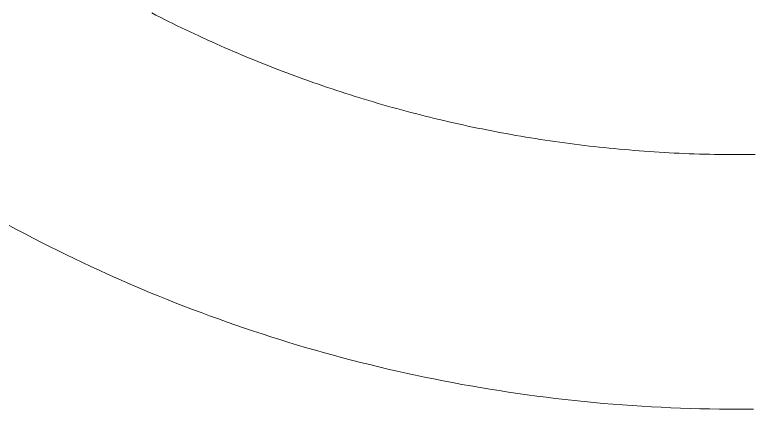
# Model space of a CAD drawing. Header units: millimetres. Extents: x 144517 to 159919, y -31393 to -20504.
# Drawn here: x 158200.7 to 158296.6, y -30106.3 to -30055.1 of the extents above; entities that cross this region are included whole.
import ezdxf

# ---------------------------------------------------------------- set-up
doc = ezdxf.new("R2010")
doc.units = ezdxf.units.MM
doc.header["$MEASUREMENT"] = 0
doc.layers.add('A - SHEET', color=7, linetype='Continuous', lineweight=9)
doc.layers.add('Layer 1', color=7, linetype='Continuous')

# ---------------------------------------------------------------- blocks, each defined once
blk = doc.blocks.new('agdsggad')
at = {"layer": 'Layer 1', "lineweight": 0}
for points in [[(258.15, 349.536), (257.897, 349.534), (257.643, 349.533), (257.39, 349.532), (257.39, 349.532), (257.137, 349.533), (256.883, 349.534), (256.63, 349.536), (256.378, 349.539), (255.872, 349.547), (255.368, 349.558), (254.865, 349.572), (254.362, 349.589), (253.86, 349.609), (253.359, 349.633), (252.858, 349.659), (252.359, 349.689), (251.86, 349.721), (251.362, 349.757), (250.865, 349.795), (250.369, 349.837), (249.874, 349.882), (249.38, 349.93), (248.886, 349.98), (248.394, 350.034), (247.902, 350.091), (247.411, 350.151), (246.922, 350.213), (246.433, 350.279), (245.945, 350.348), (245.458, 350.419), (244.972, 350.493), (244.487, 350.571), (244.003, 350.651), (243.52, 350.734), (243.038, 350.82), (242.557, 350.909), (242.077, 351.001), (241.598, 351.096), (241.121, 351.193), (240.644, 351.294), (240.168, 351.397), (239.693, 351.503), (239.22, 351.612), (238.747, 351.723), (238.276, 351.838), (237.806, 351.955), (237.337, 352.075), (236.869, 352.197), (236.402, 352.323), (235.936, 352.451), (235.472, 352.582), (235.009, 352.716), (234.546, 352.852), (234.085, 352.991), (233.626, 353.133), (233.167, 353.278), (232.71, 353.425), (232.254, 353.575), (231.799, 353.727), (231.345, 353.883), (230.893, 354.04), (230.442, 354.201), (229.992, 354.364), (229.544, 354.53), (229.097, 354.698), (228.651, 354.869), (228.206, 355.042), (227.763, 355.218), (227.321, 355.397), (226.881, 355.578), (226.442, 355.762), (226.004, 355.948), (225.568, 356.137), (225.133, 356.328), (224.699, 356.522), (224.267, 356.718), (223.836, 356.917), (223.407, 357.118), (222.979, 357.322), (222.552, 357.528), (222.127, 357.737), (221.704, 357.948), (221.282, 358.162), (220.861, 358.377), (220.442, 358.596), (220.024, 358.817), (219.608, 359.04)], [(226.992, 370.028), (227.21, 369.916), (227.43, 369.805), (227.649, 369.695), (227.869, 369.585), (228.09, 369.476), (228.311, 369.368), (228.532, 369.26), (228.754, 369.154), (228.977, 369.048), (229.199, 368.943), (229.423, 368.839), (229.647, 368.736), (229.871, 368.633), (230.096, 368.531), (230.321, 368.43), (230.547, 368.33), (230.773, 368.231), (230.999, 368.132), (231.226, 368.035), (231.454, 367.938), (231.682, 367.842), (231.91, 367.747), (232.139, 367.652), (232.368, 367.559), (232.598, 367.466), (232.828, 367.374), (233.058, 367.283), (233.289, 367.193), (233.521, 367.103), (233.753, 367.015), (233.985, 366.927), (234.218, 366.84), (234.451, 366.754), (234.684, 366.669), (234.918, 366.584), (235.153, 366.501), (235.387, 366.418), (235.623, 366.336), (235.858, 366.255), (236.094, 366.175), (236.331, 366.096), (236.567, 366.018), (236.805, 365.94), (237.042, 365.864), (237.28, 365.788), (237.519, 365.713), (237.758, 365.639), (237.997, 365.566), (238.236, 365.493), (238.476, 365.422), (238.717, 365.351), (238.958, 365.282), (239.199, 365.213), (239.44, 365.145), (239.682, 365.078), (239.925, 365.012), (240.167, 364.946), (240.41, 364.882), (240.654, 364.819), (240.898, 364.756), (241.142, 364.694), (241.386, 364.634), (241.631, 364.574), (241.876, 364.515), (242.122, 364.457), (242.368, 364.399), (242.614, 364.343), (242.861, 364.288), (243.108, 364.233), (243.355, 364.18), (243.603, 364.127), (243.851, 364.076), (244.1, 364.025), (244.348, 363.975), (244.597, 363.926), (244.847, 363.878), (245.097, 363.831), (245.347, 363.785), (245.597, 363.74), (245.848, 363.695), (246.099, 363.652), (246.351, 363.61), (246.602, 363.568), (246.854, 363.528), (247.107, 363.488), (247.359, 363.449), (247.612, 363.412), (247.866, 363.375), (248.119, 363.339), (248.373, 363.304), (248.628, 363.27), (248.882, 363.237), (249.137, 363.205), (249.392, 363.174), (249.648, 363.144), (249.904, 363.115), (250.16, 363.087), (250.416, 363.06), (250.673, 363.034), (250.93, 363.009), (251.187, 362.984), (251.445, 362.961), (251.702, 362.939), (251.961, 362.917), (252.219, 362.897), (252.478, 362.878), (252.737, 362.859), (252.996, 362.842), (253.255, 362.826), (253.515, 362.81), (253.775, 362.796), (254.035, 362.782), (254.296, 362.77), (254.557, 362.759), (254.818, 362.748), (255.079, 362.739), (255.341, 362.73), (255.603, 362.723), (255.865, 362.717), (256.127, 362.711), (256.39, 362.707), (256.653, 362.703), (256.916, 362.701), (257.179, 362.7), (257.443, 362.699), (257.706, 362.7), (257.97, 362.702), (258.233, 362.705)]]:
    blk.add_lwpolyline(points, dxfattribs=at)
blk = doc.blocks.new('EWRSDG')
at = {"xscale": 3.437246875556696, "yscale": 3.437246875556696, "zscale": 3.437246875556696}
blk.add_blockref('agdsggad', (-192566.76, -259573.4), dxfattribs=at)

msp = doc.modelspace()

# ---------------------------------------------------------------- block references
at = {"layer": 'A - SHEET', "xscale": 0.7307667054224303, "yscale": 0.7307667054224303, "zscale": 0.7307667054224303}
msp.add_blockref('EWRSDG', (298369.7, 158703.315, -0.002), dxfattribs=at)

doc.saveas('drawing.dxf')
